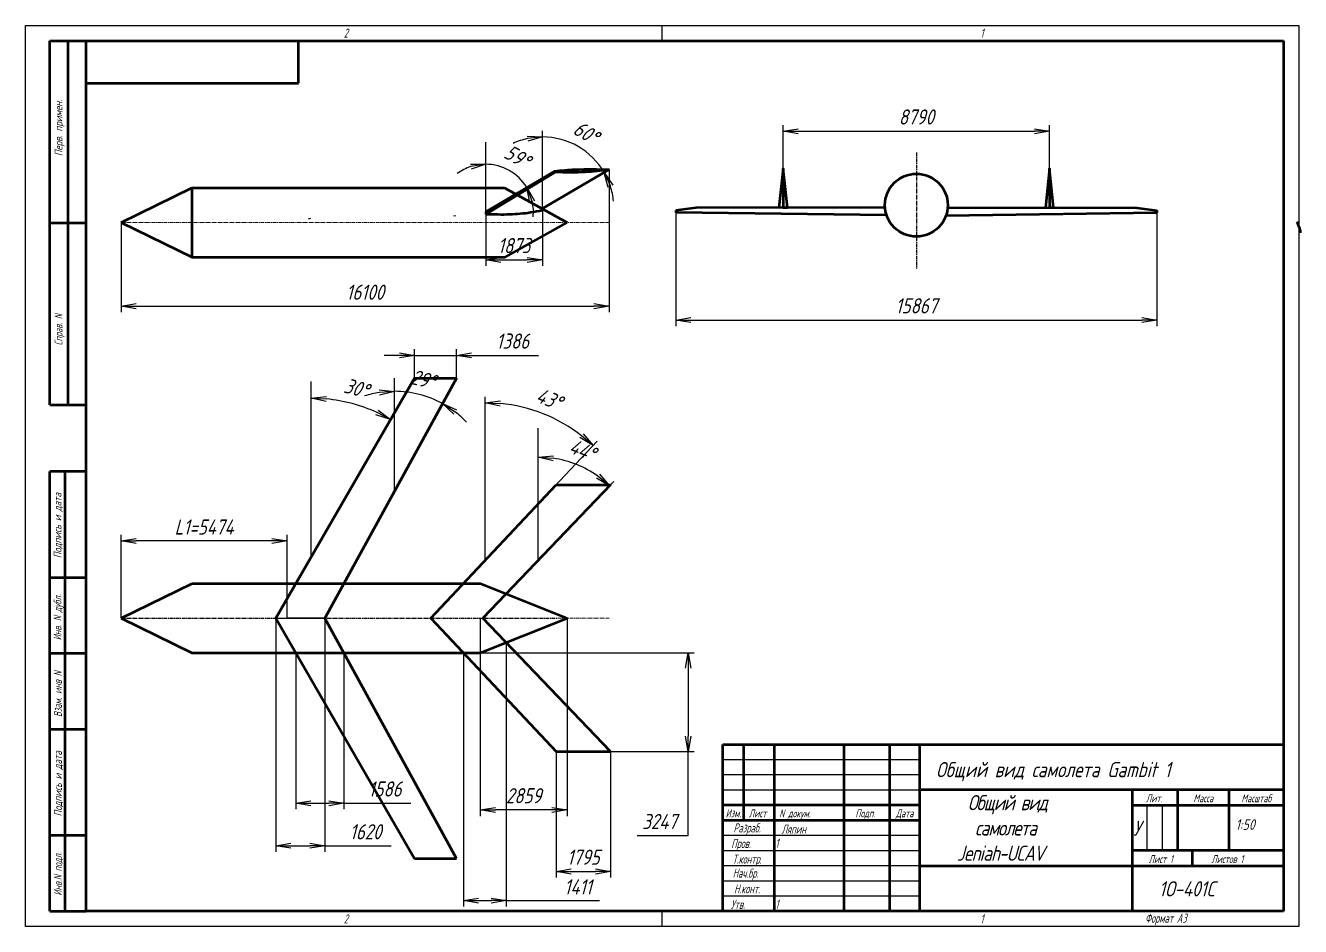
# Model space of a CAD drawing. Header units: millimetres. Extents: x -985956116104 to 1932156, y -552630487266 to 633586.
# Drawn here: x 6785.5 to 7206.1, y 34975.7 to 35272.7 of the extents above; entities that cross this region are included whole.
import ezdxf
from ezdxf.enums import TextEntityAlignment as Align

# ---------------------------------------------------------------- set-up
doc = ezdxf.new("R2010")
doc.units = ezdxf.units.MM
doc.linetypes.add('CENTER', pattern=[2, 1.25, -0.25, 0.25, -0.25])
for name, color, linetype, lineweight in [('_axes (Оси)', 6, 'CENTER', 30), ('_basic (Основной)', 4, 'Continuous', 60), ('_contour (Тонкий)', 7, 'Continuous', 30), ('_remote (Тонкий)', 9, 'Continuous', 30), ('_text (Надписи)', 2, 'Continuous', 30), ('_ОСИ', 6, 'CENTER', 20)]:
    doc.layers.add(name, color=color, linetype=linetype, lineweight=lineweight)
doc.styles.add('ESKD', font='eskd.shx', dxfattribs={"oblique": 15, "height": 5})
doc.dimstyles.new('ESKD', dxfattribs={"dimtxt": 5, "dimasz": 5, "dimexe": 2, "dimexo": 0, "dimgap": 2, "dimtad": 1, "dimtoh": 1, "dimzin": 12, "dimdsep": 46, "dimtxsty": 'ESKD', "dimblk1": 'OPEN', "dimblk2": 'OPEN', "dimsah": 1, "dimcen": 5, "dimclrd": 256, "dimclre": 256, "dimclrt": 2, "dimadec": 0, "dimazin": 0, "dimtfac": 1, "dimtmove": 0, "dimatfit": 3, "dimldrblk": 'OPEN', "dimfxl": 1, "dimtolj": 1, "dimtzin": 12, "dimlwd": -1, "dimlwe": -1, "dimarcsym": 0})

# ---------------------------------------------------------------- blocks, each defined once
blk = doc.blocks.new('_OPEN')
at = {"color": 0, "linetype": 'ByBlock'}
for p, q in [((-1, 0.167), (0, 0)), ((0, 0), (-1, -0.167)), ((0, 0), (-1, 0))]:
    blk.add_line(p, q, dxfattribs=at)
blk = doc.blocks.new('*D313')
at = {"layer": '_contour (Тонкий)', "transparency": 16777216}
for p, q in [((6978.03, 35225.19), (6978.03, 35178.17)), ((6817.03, 35207.76), (6817.03, 35178.17)), ((6822.03, 35180.17), (6973.03, 35180.17))]:
    blk.add_line(p, q, dxfattribs=at)
at = {"layer": 'Defpoints', "color": 0, "transparency": 16777216}
for p in [(6978.03, 35225.19), (6817.03, 35207.76), (6978.03, 35180.17)]:
    blk.add_point(p, dxfattribs=at)
at = {"layer": '_contour (Тонкий)', "transparency": 16777216, "xscale": 5, "yscale": 5, "zscale": 5, "rotation": 180}
blk.add_blockref('_OPEN', (6817.03, 35180.17), dxfattribs=at)
at = {"layer": '_contour (Тонкий)', "transparency": 16777216, "xscale": 5, "yscale": 5, "zscale": 5}
blk.add_blockref('_OPEN', (6978.03, 35180.17), dxfattribs=at)
at = {"layer": '_contour (Тонкий)', "color": 2, "transparency": 16777216, "insert": (6897.53, 35184.77), "char_height": 5, "attachment_point": 5, "style": 'ESKD'}
blk.add_mtext('\\A1;16100', dxfattribs=at)
blk = doc.blocks.new('*D314')
at = {"layer": '_contour (Тонкий)', "transparency": 16777216}
for p, q in [((6956.04, 35211.72), (6956.04, 35193.42)), ((6937.3, 35210.42), (6937.3, 35193.42)), ((6942.3, 35195.42), (6951.04, 35195.42))]:
    blk.add_line(p, q, dxfattribs=at)
at = {"layer": 'Defpoints', "color": 0, "transparency": 16777216}
for p in [(6956.04, 35211.72), (6937.3, 35210.42), (6956.04, 35195.42)]:
    blk.add_point(p, dxfattribs=at)
at = {"layer": '_contour (Тонкий)', "transparency": 16777216, "xscale": 5, "yscale": 5, "zscale": 5, "rotation": 180}
blk.add_blockref('_OPEN', (6937.3, 35195.42), dxfattribs=at)
at = {"layer": '_contour (Тонкий)', "transparency": 16777216, "xscale": 5, "yscale": 5, "zscale": 5}
blk.add_blockref('_OPEN', (6956.04, 35195.42), dxfattribs=at)
at = {"layer": '_contour (Тонкий)', "color": 2, "transparency": 16777216, "insert": (6946.67, 35200.13), "char_height": 5, "attachment_point": 5, "style": 'ESKD'}
blk.add_mtext('\\A1;1873', dxfattribs=at)
blk = doc.blocks.new('*D315')
at = {"layer": '_contour (Тонкий)', "transparency": 16777216}
for p, q in [((7000.03, 35211.01), (7000.03, 35173.6)), ((7158.7, 35211.01), (7158.7, 35173.6)), ((7005.03, 35175.6), (7153.7, 35175.6))]:
    blk.add_line(p, q, dxfattribs=at)
at = {"layer": 'Defpoints', "color": 0, "transparency": 16777216}
for p in [(7000.03, 35211.01), (7158.7, 35211.01), (7158.7, 35175.6)]:
    blk.add_point(p, dxfattribs=at)
at = {"layer": '_contour (Тонкий)', "transparency": 16777216, "xscale": 5, "yscale": 5, "zscale": 5, "rotation": 180}
blk.add_blockref('_OPEN', (7000.03, 35175.6), dxfattribs=at)
at = {"layer": '_contour (Тонкий)', "transparency": 16777216, "xscale": 5, "yscale": 5, "zscale": 5}
blk.add_blockref('_OPEN', (7158.7, 35175.6), dxfattribs=at)
at = {"layer": '_contour (Тонкий)', "color": 2, "transparency": 16777216, "insert": (7079.37, 35180.28), "char_height": 5, "attachment_point": 5, "style": 'ESKD'}
blk.add_mtext('\\A1;15867', dxfattribs=at)
blk = doc.blocks.new('*D316')
at = {"layer": '_contour (Тонкий)', "transparency": 16777216}
for p, q in [((6913.82, 35156.45), (6913.82, 35165.95)), ((6927.68, 35156.45), (6927.68, 35165.95)), ((6908.82, 35163.95), (6903.82, 35163.95)), ((6913.82, 35163.95), (6927.68, 35163.95)), ((6932.68, 35163.95), (6954.73, 35163.95))]:
    blk.add_line(p, q, dxfattribs=at)
at = {"layer": 'Defpoints', "color": 0, "transparency": 16777216}
for p in [(6927.68, 35163.95), (6913.82, 35156.45), (6927.68, 35156.45)]:
    blk.add_point(p, dxfattribs=at)
at = {"layer": '_contour (Тонкий)', "transparency": 16777216, "xscale": 5, "yscale": 5, "zscale": 5}
blk.add_blockref('_OPEN', (6913.82, 35163.95), dxfattribs=at)
at = {"layer": '_contour (Тонкий)', "transparency": 16777216, "xscale": 5, "yscale": 5, "zscale": 5, "rotation": 180}
blk.add_blockref('_OPEN', (6927.68, 35163.95), dxfattribs=at)
at = {"layer": '_contour (Тонкий)', "color": 2, "transparency": 16777216, "insert": (6946.21, 35168.66), "char_height": 5, "attachment_point": 5, "style": 'ESKD'}
blk.add_mtext('\\A1;1386', dxfattribs=at)
blk = doc.blocks.new('*D317')
at = {"layer": '_contour (Тонкий)', "transparency": 16777216}
for p, q in [((6937.31, 35212.01), (6937.31, 35228.97)), ((6937.99, 35211.62), (6952.57, 35220.27))]:
    blk.add_line(p, q, dxfattribs=at)
for start, end in [(108.2726, 126.5453), (30.646, 90), (354.1007, 12.3733)]:
    blk.add_arc((6937.31, 35211.22), 15.74, start, end, dxfattribs=at)
at = {"layer": '_contour (Тонкий)', "transparency": 16777216, "xscale": 5, "yscale": 5, "zscale": 5}
for p, rotation in [((6937.31, 35226.97), 9.136322018668713), ((6950.85, 35219.25), 111.5096560559273)]:
    blk.add_blockref('_OPEN', p, dxfattribs=dict(at, rotation=rotation))
at = {"layer": '_contour (Тонкий)', "color": 2, "transparency": 16777216, "insert": (6947.71, 35229.48), "char_height": 5, "attachment_point": 5, "rotation": 330.323, "style": 'ESKD'}
blk.add_mtext('\\A1;59%%d', dxfattribs=at)
blk = doc.blocks.new('*D318')
at = {"layer": '_contour (Тонкий)', "transparency": 16777216}
for p, q in [((6956.04, 35213.56), (6956.04, 35237.94)), ((6957.06, 35212.97), (6978.12, 35225.24))]:
    blk.add_line(p, q, dxfattribs=at)
for start, end in [(102.1844, 114.3688), (30.2249, 90), (5.8561, 18.0405)]:
    blk.add_arc((6956.04, 35212.38), 23.56, start, end, dxfattribs=at)
at = {"layer": '_contour (Тонкий)', "transparency": 16777216, "xscale": 5, "yscale": 5, "zscale": 5}
for p, rotation in [((6956.04, 35235.94), 6.092197182977388), ((6976.39, 35224.24), 114.132686346912)]:
    blk.add_blockref('_OPEN', p, dxfattribs=dict(at, rotation=rotation))
at = {"layer": '_contour (Тонкий)', "color": 2, "transparency": 16777216, "insert": (6970.4, 35237.37), "char_height": 5, "attachment_point": 5, "rotation": 330.1124, "style": 'ESKD'}
blk.add_mtext('\\A1;60%%d', dxfattribs=at)
blk = doc.blocks.new('*D319')
at = {"layer": '_contour (Тонкий)', "transparency": 16777216}
for p, q in [((6879.71, 35100.07), (6879.71, 35151.83)), ((6881.02, 35099.72), (6906.93, 35144.53))]:
    blk.add_line(p, q, dxfattribs=at)
blk.add_arc((6879.71, 35097.46), 52.38, 65.4351, 84.5284, dxfattribs=at)
at = {"layer": '_contour (Тонкий)', "transparency": 16777216, "xscale": 5, "yscale": 5, "zscale": 5}
for p, rotation in [((6879.71, 35149.83), 177.264192766399), ((6905.93, 35142.8), 332.6992771616618)]:
    blk.add_blockref('_OPEN', p, dxfattribs=dict(at, rotation=rotation))
at = {"layer": '_contour (Тонкий)', "color": 2, "transparency": 16777216, "insert": (6894.65, 35153.16), "char_height": 5, "attachment_point": 5, "rotation": 344.9817, "style": 'ESKD'}
blk.add_mtext('\\A1;30%%d', dxfattribs=at)
blk = doc.blocks.new('*D320')
at = {"layer": '_contour (Тонкий)', "transparency": 16777216}
for p, q in [((6907.24, 35120.84), (6907.24, 35154.09)), ((6908.03, 35120.64), (6924.03, 35149.79))]:
    blk.add_line(p, q, dxfattribs=at)
for start, end in [(98.7166, 107.4331), (61.2482, 90), (43.8151, 52.5316)]:
    blk.add_arc((6907.24, 35119.2), 32.9, start, end, dxfattribs=at)
at = {"layer": '_contour (Тонкий)', "transparency": 16777216, "xscale": 5, "yscale": 5, "zscale": 5}
for p, rotation in [((6907.24, 35152.09), 4.35828310995337), ((6923.07, 35148.04), 146.8899205639641)]:
    blk.add_blockref('_OPEN', p, dxfattribs=dict(at, rotation=rotation))
at = {"layer": '_contour (Тонкий)', "color": 2, "transparency": 16777216, "insert": (6916.69, 35156.07), "char_height": 5, "attachment_point": 5, "rotation": 345.6241, "style": 'ESKD'}
blk.add_mtext('\\A1;29%%d', dxfattribs=at)
blk = doc.blocks.new('*D321')
at = {"layer": '_contour (Тонкий)', "transparency": 16777216}
for p, q in [((6937.15, 35098.99), (6937.15, 35150.33)), ((6938.93, 35098.28), (6974.12, 35135.68))]:
    blk.add_line(p, q, dxfattribs=at)
blk.add_arc((6937.15, 35096.39), 51.94, 52.2611, 84.4824, dxfattribs=at)
at = {"layer": '_contour (Тонкий)', "transparency": 16777216, "xscale": 5, "yscale": 5, "zscale": 5}
for p, rotation in [((6937.15, 35148.33), 177.2412162404068), ((6972.75, 35134.22), 319.5022836392826)]:
    blk.add_blockref('_OPEN', p, dxfattribs=dict(at, rotation=rotation))
at = {"layer": '_contour (Тонкий)', "color": 2, "transparency": 16777216, "insert": (6958.25, 35149.6), "char_height": 5, "attachment_point": 5, "rotation": 338.3717, "style": 'ESKD'}
blk.add_mtext('\\A1;43%%d', dxfattribs=at)
blk = doc.blocks.new('*D322')
at = {"layer": '_contour (Тонкий)', "transparency": 16777216}
for p, q in [((6954.62, 35098.04), (6954.62, 35132.41)), ((6955.8, 35097.57), (6979.58, 35122.38))]:
    blk.add_line(p, q, dxfattribs=at)
blk.add_arc((6954.62, 35096.34), 34.07, 54.64, 81.5832, dxfattribs=at)
at = {"layer": '_contour (Тонкий)', "transparency": 16777216, "xscale": 5, "yscale": 5, "zscale": 5}
for p, rotation in [((6954.62, 35130.41), 175.7916156680175), ((6978.19, 35120.94), 320.4316411085531)]:
    blk.add_blockref('_OPEN', p, dxfattribs=dict(at, rotation=rotation))
at = {"layer": '_contour (Тонкий)', "color": 2, "transparency": 16777216, "insert": (6969.25, 35132.74), "char_height": 5, "attachment_point": 5, "rotation": 338.1116, "style": 'ESKD'}
blk.add_mtext('\\A1;44%%d', dxfattribs=at)
blk = doc.blocks.new('*D323')
at = {"layer": '_contour (Тонкий)', "transparency": 16777216}
for p, q in [((7035.42, 35225.56), (7035.42, 35239.83)), ((7040.42, 35237.83), (7118.32, 35237.83)), ((7123.32, 35225.56), (7123.32, 35239.83))]:
    blk.add_line(p, q, dxfattribs=at)
at = {"layer": 'Defpoints', "color": 0, "transparency": 16777216}
for p in [(7123.32, 35237.83), (7035.42, 35225.56), (7123.32, 35225.56)]:
    blk.add_point(p, dxfattribs=at)
at = {"layer": '_contour (Тонкий)', "transparency": 16777216, "xscale": 5, "yscale": 5, "zscale": 5, "rotation": 180}
blk.add_blockref('_OPEN', (7035.42, 35237.83), dxfattribs=at)
at = {"layer": '_contour (Тонкий)', "transparency": 16777216, "xscale": 5, "yscale": 5, "zscale": 5}
blk.add_blockref('_OPEN', (7123.32, 35237.83), dxfattribs=at)
at = {"layer": '_contour (Тонкий)', "color": 2, "transparency": 16777216, "insert": (7079.37, 35242.54), "char_height": 5, "attachment_point": 5, "style": 'ESKD'}
blk.add_mtext('\\A1;8790', dxfattribs=at)
blk = doc.blocks.new('*D389')
at = {"layer": '_contour (Тонкий)', "transparency": 16777216}
for p, q in [((6868.06, 35077.3), (6868.06, 35000.3)), ((6884.26, 35077.3), (6884.26, 35000.3)), ((6873.06, 35002.3), (6879.26, 35002.3)), ((6884.26, 35002.3), (6906.1, 35002.3))]:
    blk.add_line(p, q, dxfattribs=at)
at = {"layer": 'Defpoints', "color": 0, "transparency": 16777216}
for p in [(6868.06, 35077.3), (6884.26, 35077.3), (6884.26, 35002.3)]:
    blk.add_point(p, dxfattribs=at)
at = {"layer": '_contour (Тонкий)', "transparency": 16777216, "xscale": 5, "yscale": 5, "zscale": 5, "rotation": 180}
blk.add_blockref('_OPEN', (6868.06, 35002.3), dxfattribs=at)
at = {"layer": '_contour (Тонкий)', "transparency": 16777216, "xscale": 5, "yscale": 5, "zscale": 5}
blk.add_blockref('_OPEN', (6884.26, 35002.3), dxfattribs=at)
at = {"layer": '_contour (Тонкий)', "color": 2, "transparency": 16777216, "insert": (6897.68, 35006.91), "char_height": 5, "attachment_point": 5, "style": 'ESKD'}
blk.add_mtext('\\A1;1620', dxfattribs=at)
blk = doc.blocks.new('*D390')
at = {"layer": '_contour (Тонкий)', "transparency": 16777216}
for p, q in [((6874.68, 35065.84), (6874.68, 35014.32)), ((6890.54, 35065.84), (6890.54, 35014.32)), ((6879.68, 35016.32), (6885.54, 35016.32)), ((6890.54, 35016.32), (6912.59, 35016.32))]:
    blk.add_line(p, q, dxfattribs=at)
at = {"layer": 'Defpoints', "color": 0, "transparency": 16777216}
for p in [(6874.68, 35065.84), (6890.54, 35065.84), (6890.54, 35016.32)]:
    blk.add_point(p, dxfattribs=at)
at = {"layer": '_contour (Тонкий)', "transparency": 16777216, "xscale": 5, "yscale": 5, "zscale": 5, "rotation": 180}
blk.add_blockref('_OPEN', (6874.68, 35016.32), dxfattribs=at)
at = {"layer": '_contour (Тонкий)', "transparency": 16777216, "xscale": 5, "yscale": 5, "zscale": 5}
blk.add_blockref('_OPEN', (6890.54, 35016.32), dxfattribs=at)
at = {"layer": '_contour (Тонкий)', "color": 2, "transparency": 16777216, "insert": (6904.07, 35021), "char_height": 5, "attachment_point": 5, "style": 'ESKD'}
blk.add_mtext('\\A1;1586', dxfattribs=at)
blk = doc.blocks.new('*D391')
at = {"layer": '_contour (Тонкий)', "transparency": 16777216}
for p, q in [((6929.97, 35065.84), (7006.09, 35065.84)), ((7004.09, 35060.84), (7004.09, 35038.37)), ((6960.53, 35033.37), (7006.09, 35033.37)), ((7004.09, 35005.66), (7004.09, 35033.37)), ((6987.25, 35005.66), (7004.09, 35005.66))]:
    blk.add_line(p, q, dxfattribs=at)
at = {"layer": 'Defpoints', "color": 0, "transparency": 16777216}
for p in [(6929.97, 35065.84), (6960.53, 35033.37), (7004.09, 35033.37)]:
    blk.add_point(p, dxfattribs=at)
at = {"layer": '_contour (Тонкий)', "transparency": 16777216, "xscale": 5, "yscale": 5, "zscale": 5}
for p, rotation in [((7004.09, 35065.84), 90), ((7004.09, 35033.37), 270)]:
    blk.add_blockref('_OPEN', p, dxfattribs=dict(at, rotation=rotation))
at = {"layer": '_contour (Тонкий)', "color": 2, "transparency": 16777216, "insert": (6994.67, 35010.29), "char_height": 5, "attachment_point": 5, "style": 'ESKD'}
blk.add_mtext('\\A1;3247', dxfattribs=at)
blk = doc.blocks.new('*D392')
at = {"layer": '_contour (Тонкий)', "transparency": 16777216}
for p, q in [((6935.53, 35077.3), (6935.53, 35012.09)), ((6964.13, 35077.3), (6964.13, 35012.09)), ((6959.13, 35014.09), (6940.53, 35014.09))]:
    blk.add_line(p, q, dxfattribs=at)
at = {"layer": 'Defpoints', "color": 0, "transparency": 16777216}
for p in [(6935.53, 35077.3), (6964.13, 35077.3), (6935.53, 35014.09)]:
    blk.add_point(p, dxfattribs=at)
at = {"layer": '_contour (Тонкий)', "transparency": 16777216, "xscale": 5, "yscale": 5, "zscale": 5, "rotation": 180}
blk.add_blockref('_OPEN', (6935.53, 35014.09), dxfattribs=at)
at = {"layer": '_contour (Тонкий)', "transparency": 16777216, "xscale": 5, "yscale": 5, "zscale": 5}
blk.add_blockref('_OPEN', (6964.13, 35014.09), dxfattribs=at)
at = {"layer": '_contour (Тонкий)', "color": 2, "transparency": 16777216, "insert": (6949.83, 35018.8), "char_height": 5, "attachment_point": 5, "style": 'ESKD'}
blk.add_mtext('\\A1;2859', dxfattribs=at)
blk = doc.blocks.new('*D435')
at = {"layer": '_contour (Тонкий)', "transparency": 16777216}
for p, q in [((6960.53, 35033.37), (6960.53, 34991.81)), ((6978.48, 35033.37), (6978.48, 34991.81)), ((6965.53, 34993.81), (6973.48, 34993.81))]:
    blk.add_line(p, q, dxfattribs=at)
at = {"layer": 'Defpoints', "color": 0, "transparency": 16777216}
for p in [(6960.53, 35033.37), (6978.48, 35033.37), (6978.48, 34993.81)]:
    blk.add_point(p, dxfattribs=at)
at = {"layer": '_contour (Тонкий)', "transparency": 16777216, "xscale": 5, "yscale": 5, "zscale": 5, "rotation": 180}
blk.add_blockref('_OPEN', (6960.53, 34993.81), dxfattribs=at)
at = {"layer": '_contour (Тонкий)', "transparency": 16777216, "xscale": 5, "yscale": 5, "zscale": 5}
blk.add_blockref('_OPEN', (6978.48, 34993.81), dxfattribs=at)
at = {"layer": '_contour (Тонкий)', "color": 2, "transparency": 16777216, "insert": (6969.5, 34998.52), "char_height": 5, "attachment_point": 5, "style": 'ESKD'}
blk.add_mtext('\\A1;1795', dxfattribs=at)
blk = doc.blocks.new('*D436')
at = {"layer": '_contour (Тонкий)', "transparency": 16777216}
for p, q in [((6944.08, 35069.27), (6944.08, 34982.23)), ((6929.97, 35065.84), (6929.97, 34982.23)), ((6934.97, 34984.23), (6939.08, 34984.23)), ((6944.08, 34984.23), (6974.9, 34984.23))]:
    blk.add_line(p, q, dxfattribs=at)
at = {"layer": 'Defpoints', "color": 0, "transparency": 16777216}
for p in [(6944.08, 35069.27), (6929.97, 35065.84), (6944.08, 34984.23)]:
    blk.add_point(p, dxfattribs=at)
at = {"layer": '_contour (Тонкий)', "transparency": 16777216, "xscale": 5, "yscale": 5, "zscale": 5, "rotation": 180}
blk.add_blockref('_OPEN', (6929.97, 34984.23), dxfattribs=at)
at = {"layer": '_contour (Тонкий)', "transparency": 16777216, "xscale": 5, "yscale": 5, "zscale": 5}
blk.add_blockref('_OPEN', (6944.08, 34984.23), dxfattribs=at)
at = {"layer": '_contour (Тонкий)', "color": 2, "transparency": 16777216, "insert": (6967.73, 34988.73), "char_height": 5, "attachment_point": 5, "style": 'ESKD'}
blk.add_mtext('\\A1;1411', dxfattribs=at)
blk = doc.blocks.new('*D500')
at = {"layer": '_contour (Тонкий)', "transparency": 16777216}
for p, q in [((6817.05, 35077.33), (6817.05, 35104.77)), ((6866.79, 35102.77), (6822.05, 35102.77)), ((6871.79, 35077.3), (6871.79, 35104.77))]:
    blk.add_line(p, q, dxfattribs=at)
at = {"layer": 'Defpoints', "color": 0, "transparency": 16777216}
for p in [(6817.05, 35102.77), (6817.05, 35077.33), (6871.79, 35077.3)]:
    blk.add_point(p, dxfattribs=at)
at = {"layer": '_contour (Тонкий)', "transparency": 16777216, "xscale": 5, "yscale": 5, "zscale": 5, "rotation": 180}
blk.add_blockref('_OPEN', (6817.05, 35102.77), dxfattribs=at)
at = {"layer": '_contour (Тонкий)', "transparency": 16777216, "xscale": 5, "yscale": 5, "zscale": 5}
blk.add_blockref('_OPEN', (6871.79, 35102.77), dxfattribs=at)
at = {"layer": '_contour (Тонкий)', "color": 2, "transparency": 16777216, "insert": (6844.42, 35107.37), "char_height": 5, "attachment_point": 5, "style": 'ESKD'}
blk.add_mtext('\\A1;L1=5474', dxfattribs=at)

msp = doc.modelspace()

# ---------------------------------------------------------------- linework, layer by layer
at = {"layer": '_axes (Оси)', "transparency": 33554687}
for p, q in [((7079.368, 35230.81), (7079.368, 35192.55)), ((6817.029, 35077.302), (6960.721, 35077.302))]:
    msp.add_line(p, q, dxfattribs=at)
at = {"layer": '_basic (Основной)', "transparency": 33554687}
for p, q in [((6793.504, 35267.687), (6805.504, 35267.687)), ((6793.504, 35147.687), (6793.504, 35267.687)), ((6799.504, 35267.687), (6799.504, 35147.687)), ((6805.504, 34980.687), (6805.504, 35267.687)), ((6805.504, 35267.687), (7200.504, 35267.687)), ((6875.504, 35253.687), (6875.504, 35267.687)), ((7200.504, 35267.687), (7200.504, 34980.687)), ((6805.504, 35253.687), (6875.504, 35253.687)), ((6960.262, 35224.344), (6937.304, 35210.477)), ((6937.308, 35211.221), (6960.091, 35224.719)), ((6978.032, 35225.193), (6956.023, 35212.37)), ((6960.262, 35224.344), (6960.053, 35224.697)), ((7035.418, 35225.562), (7035.418, 35224.587)), ((7123.318, 35225.562), (7123.318, 35224.587)), ((6817.029, 35207.756), (6840.329, 35219.227)), ((6840.329, 35219.227), (6840.329, 35196.284)), ((6840.329, 35219.227), (6943.459, 35219.227)), ((6943.459, 35219.227), (6964.165, 35207.756)), ((6937.308, 35211.221), (6937.304, 35210.477)), ((6956.023, 35212.37), (6956.038, 35211.725)), ((6956.038, 35212.379), (6956.038, 35212.379)), ((6956.038, 35212.379), (6956.038, 35212.379)), ((7006.67, 35212.642), (7000.033, 35211.669)), ((7000.033, 35211.669), (7000.033, 35211.006)), ((7069.035, 35212.694), (7006.67, 35212.642)), ((7089.701, 35212.686), (7152.066, 35212.642)), ((7152.066, 35212.642), (7158.703, 35211.669)), ((7158.703, 35211.669), (7158.703, 35211.006)), ((6793.504, 35207.687), (6805.504, 35207.687)), ((6817.029, 35207.756), (6840.464, 35196.284)), ((6879.306, 35208.9), (6879.173, 35209.193)), ((6927.059, 35210.107), (6927.064, 35209.88)), ((6943.694, 35196.284), (6964.165, 35207.756)), ((7069.549, 35210.145), (7000.033, 35211.006)), ((7089.142, 35210.015), (7158.703, 35211.006)), ((6840.464, 35196.284), (6943.694, 35196.284)), ((6868.055, 35077.302), (6913.82, 35156.451)), ((6927.683, 35156.451), (6884.257, 35077.302)), ((6913.82, 35156.451), (6927.683, 35156.451)), ((6793.504, 35147.687), (6805.504, 35147.687)), ((6805.504, 35125.687), (6793.504, 35125.687)), ((6793.504, 34980.687), (6793.504, 35125.687)), ((6798.504, 35125.687), (6798.504, 34980.687)), ((6919.191, 35077.302), (6960.527, 35121.233)), ((6978.479, 35121.233), (6936.384, 35077.302)), ((6960.527, 35121.233), (6978.479, 35121.233)), ((6793.504, 35090.687), (6805.504, 35090.687)), ((6817.022, 35077.315), (6840.516, 35088.786)), ((6840.516, 35088.786), (6935.576, 35088.786)), ((6935.576, 35088.786), (6964.158, 35077.315)), ((6817.022, 35077.315), (6840.322, 35065.843)), ((6868.055, 35077.302), (6913.82, 34998.152)), ((6871.788, 35077.302), (6871.788, 35077.302)), ((6871.788, 35077.302), (6871.788, 35077.302)), ((6927.683, 34998.152), (6884.257, 35077.302)), ((6919.191, 35077.302), (6960.527, 35033.37)), ((6935.535, 35065.843), (6964.158, 35077.315)), ((6978.479, 35033.37), (6936.384, 35077.302)), ((6805.504, 35065.687), (6793.504, 35065.687)), ((6840.322, 35065.843), (6935.535, 35065.843)), ((6793.504, 35040.687), (6805.504, 35040.687)), ((7080.504, 34980.687), (7080.504, 35035.687)), ((6960.527, 35033.37), (6978.479, 35033.37)), ((6805.504, 35005.687), (6793.504, 35005.687)), ((6913.82, 34998.152), (6927.683, 34998.152)), ((6793.504, 34980.687), (6805.504, 34980.687)), ((7200.504, 34980.687), (6805.504, 34980.687))]:
    msp.add_line(p, q, dxfattribs=at)
at = {"layer": '_basic (Основной)', "linetype": 'Continuous', "transparency": 33554687}
for p, q in [((7015.504, 35035.687), (7200.504, 35035.687)), ((7015.504, 34980.687), (7015.504, 35035.687)), ((7022.504, 35010.687), (7022.504, 35035.687)), ((7032.504, 35035.687), (7032.504, 34980.687)), ((7055.504, 34980.687), (7055.504, 35035.687)), ((7070.504, 35035.687), (7070.504, 34980.687)), ((7200.504, 35020.687), (7080.504, 35020.687)), ((7150.504, 35020.687), (7150.504, 34980.687)), ((7165.504, 35020.687), (7165.504, 35000.687)), ((7182.504, 35000.687), (7182.504, 35020.687)), ((7080.504, 35015.687), (7015.504, 35015.687)), ((7150.504, 35015.687), (7200.504, 35015.687)), ((7015.504, 35010.687), (7080.504, 35010.687)), ((7200.504, 35000.687), (7150.504, 35000.687)), ((7170.504, 34995.687), (7170.504, 35000.687)), ((7080.504, 34995.687), (7200.504, 34995.687))]:
    msp.add_line(p, q, dxfattribs=at)
at = {"layer": '_basic (Основной)', "transparency": 33554687}
for points in [[(7035.418, 35225.562), (7035.418, 35212.666), (7036.861, 35212.666), (7035.418, 35225.562), (7033.979, 35212.666)], [(7123.318, 35225.562), (7123.318, 35212.662), (7124.621, 35212.662), (7123.318, 35225.562), (7122.007, 35212.662)]]:
    msp.add_lwpolyline(points, dxfattribs=at)
msp.add_circle((7079.368, 35213.454), 10.361, dxfattribs=at)
for points, start_tangent, end_tangent in [([(6960.053, 35224.697), (6966.832, 35225.221), (6978.032, 35225.193)], (0.0132861, 0.0012299), (0.0133457, -0.0003648)), ([(6978.032, 35225.193), (6970.175, 35224.357), (6960.262, 35224.344)], (-0.013242, -0.0017185), (-0.0133541, 0.0003692)), ([(6956.038, 35211.725), (6952.092, 35211.004), (6945.283, 35210.375), (6937.303, 35210.418)], (-0.013087, -0.0025685), (-0.0133349, 0.0003429)), ([(7206.059, 35204.396), (7206.079, 35204.86), (7205.856, 35205.786), (7204.911, 35208.017)], (0.0011485, 0.0133668), (-0.0055144, 0.0120654))]:
    msp.add_spline(points, degree=3, dxfattribs=dict(at, start_tangent=start_tangent, end_tangent=end_tangent))
at = {"layer": '_contour (Тонкий)', "transparency": 33554687}
for p, q in [((6785.504, 34975.687), (6785.504, 35272.687)), ((6785.504, 35272.687), (7205.504, 35272.687)), ((6995.504, 35267.687), (6995.504, 35272.687)), ((7205.504, 35272.687), (7205.504, 34975.687)), ((6956.038, 35212.379), (6956.038, 35237.552)), ((6937.308, 35211.221), (6937.308, 35234.196)), ((6907.243, 35119.197), (6907.243, 35156.49)), ((6879.708, 35097.456), (6879.708, 35155.308)), ((6954.624, 35096.338), (6954.624, 35139.944)), ((6937.154, 35096.393), (6937.154, 35136.398)), ((6868.055, 35077.302), (6884.264, 35077.315)), ((6876.16, 35077.308), (6871.788, 35077.302)), ((6884.264, 35077.315), (6876.16, 35077.308)), ((6995.504, 34975.687), (6995.504, 34980.687)), ((7205.504, 34975.687), (6785.504, 34975.687))]:
    msp.add_line(p, q, dxfattribs=at)
at = {"layer": '_remote (Тонкий)', "linetype": 'Continuous', "transparency": 33554687}
for p, q in [((7015.504, 35030.687), (7080.504, 35030.687)), ((7080.504, 35025.687), (7015.504, 35025.687)), ((7015.504, 35020.687), (7080.504, 35020.687)), ((7080.504, 35005.687), (7015.504, 35005.687)), ((7015.504, 35000.687), (7080.504, 35000.687)), ((7080.504, 34995.687), (7015.504, 34995.687)), ((7015.504, 34990.687), (7080.504, 34990.687)), ((7080.504, 34985.687), (7015.504, 34985.687))]:
    msp.add_line(p, q, dxfattribs=at)
at = {"layer": '_remote (Тонкий)', "transparency": 33554687}
for p, q in [((7155.504, 35000.687), (7155.504, 35015.687)), ((7160.504, 35015.687), (7160.504, 35000.687))]:
    msp.add_line(p, q, dxfattribs=at)
at = {"layer": '_ОСИ', "transparency": 33554687}
for p, q in [((6817.029, 35207.756), (6978.032, 35207.756)), ((6817.022, 35077.315), (6978.025, 35077.315))]:
    msp.add_line(p, q, dxfattribs=at)

# ---------------------------------------------------------------- texts
at = {"layer": '_basic (Основной)', "color": 30, "transparency": 33554687, "style": 'ESKD', "oblique": 15}
msp.add_text('Общий вид самолета Gambit 1', height=5, dxfattribs=at).set_placement((7085.864, 35024.901))
at = {"layer": '_contour (Тонкий)', "color": 2, "transparency": 33554687, "insert": (7080.504, 35019.011), "char_height": 5, "attachment_point": 1, "style": 'ESKD'}
msp.add_mtext_dynamic_manual_height_columns('\\pi15.82436;{\\T0.9;Общий вид\\P\\pi18.22485;самолета \\P\\pi12.27308;Jeniah-UCAV}', width=70.09073, gutter_width=12.5, heights=[25.222], dxfattribs=at)
at = {"layer": '_text (Надписи)', "transparency": 33554687, "style": 'ESKD', "oblique": 15, "width": 0.8}
for s, height, p in [('2', 3, (6890.504, 35268.687)), ('1', 3, (7100.504, 35268.687)), ('N докум.', 2.6, (7034.137, 35011.673)), ('Ляпин', 3, (7034.904, 35006.29)), ('1', 3, (7032.874, 35001.633)), ('1', 3, (7032.874, 34981.564)), ('Формат А3', 3, (7154.816, 34976.929)), ('2', 3, (6890.504, 34976.687)), ('1', 3, (7100.504, 34976.687))]:
    msp.add_text(s, height=height, dxfattribs=at).set_placement(p)
at = {"layer": '_text (Надписи)', "transparency": 33554687, "style": 'ESKD', "oblique": 15}
for s, p in [('Перв. примен.', (6797.708, 35238.882)), ('Подпись и дата', (6797.378, 35107.835)), ('Подпись и дата', (6797.511, 35022.725))]:
    msp.add_text(s, height=2.6, rotation=90, dxfattribs=at).set_placement(p, align=Align.CENTER)
at = {"layer": '_text (Надписи)', "transparency": 33554687, "style": 'ESKD', "oblique": 15, "width": 0.8}
for s, p in [('Справ. N', (6797.705, 35172.378)), ('Инв. N дубл.', (6797.371, 35077.582)), ('Взам. инв N', (6797.497, 35052.265)), ('Инв.N подл.', (6797.489, 34992.983))]:
    msp.add_text(s, height=2.6, rotation=90, dxfattribs=at).set_placement(p, align=Align.CENTER)
for s, height, p in [('Лит.', 2.6, (7157.794, 35016.644)), ('Масса', 2.6, (7174.017, 35016.644)), ('Масштаб', 2.6, (7191.515, 35016.644)), ('Изм.', 2.6, (7019.004, 35011.687)), ('Лист', 2.6, (7027.004, 35011.687)), ('Подп.', 2.6, (7062.504, 35011.687)), ('Дата', 2.6, (7075.504, 35011.687)), ('Разраб.', 3, (7023.504, 35006.687)), ('Пров.', 3, (7021.504, 35001.544)), ('Т.контр.', 3, (7023.504, 34996.402)), ('Лист 1', 2.6, (7159.991, 34996.615)), ('Листов 1', 2.6, (7181.965, 34996.615)), ('Hач.бр.', 3, (7023.004, 34991.759)), ('H.конт.', 3, (7023.504, 34986.616)), ('Утв.', 3, (7020.504, 34981.473))]:
    msp.add_text(s, height=height, dxfattribs=at).set_placement(p, align=Align.CENTER)
at = {"layer": '_text (Надписи)', "transparency": 33554687, "attachment_point": 1, "style": 'ESKD'}
for s, heights, insert, char_height in [('У', [0], (7150.932, 35010.572), 5), ('1:50', [3.5], (7184.66, 35011.03), 3.5)]:
    msp.add_mtext_dynamic_manual_height_columns(s, width=10.69599, gutter_width=25, heights=heights, dxfattribs=dict(at, insert=insert, char_height=char_height))
at = {"layer": '_text (Надписи)', "transparency": 33554687, "insert": (7150.504, 34990.604), "char_height": 5, "width": 50.53786, "attachment_point": 1, "line_spacing_factor": 0.857143, "style": 'ESKD'}
msp.add_mtext('\\pi8.87226;1О-401С', dxfattribs=at)

# ---------------------------------------------------------------- dimensions: what is measured, and where the dimension line sits
at = {"layer": '_contour (Тонкий)', "transparency": 33554687}
for base, p1, p2, text, picture, middle in [((7123.318, 35237.831), (7035.418, 35225.562), (7123.318, 35225.562), '8790', '*D323', (7079.368, 35242.538)), ((6978.032, 35180.166), (6817.029, 35207.756), (6978.032, 35225.193), '16100', '*D313', (6897.53, 35184.769)), ((6956.038, 35195.418), (6937.303, 35210.418), (6956.038, 35211.725), '1873', '*D314', (6946.671, 35200.125)), ((7158.703, 35175.597), (7000.033, 35211.006), (7158.703, 35211.006), '15867', '*D315', (7079.368, 35180.278)), ((6927.683, 35163.951), (6913.82, 35156.451), (6927.683, 35156.451), '1386', '*D316', (6946.207, 35168.658)), ((6817.048, 35102.769), (6871.788, 35077.302), (6817.048, 35077.327), 'L1=5474', '*D500', (6844.418, 35107.372)), ((6884.257, 35002.302), (6868.055, 35077.302), (6884.257, 35077.302), '1620', '*D389', (6897.677, 35006.905)), ((6935.535, 35014.094), (6964.126, 35077.302), (6935.535, 35077.302), '2859', '*D392', (6949.83, 35018.801)), ((6890.544, 35016.319), (6874.68, 35065.843), (6890.544, 35065.843), '1586', '*D390', (6904.067, 35021)), ((6978.479, 34993.809), (6960.527, 35033.37), (6978.479, 35033.37), '1795', '*D435', (6969.503, 34998.516))]:
    dim = msp.add_linear_dim(base=base, p1=p1, p2=p2, text=text, dimstyle='ESKD', dxfattribs=at)
    dim.commit()
    dim.dimension.update_dxf_attribs({"geometry": picture, "text_midpoint": middle})
for base, center, p1, p2, picture, middle in [((6971.132, 35230.464), (6956.038, 35212.379), (6956.038, 35213.557), (6957.055, 35212.972), '*D318', (6970.402, 35237.372)), ((6947.337, 35223.357), (6937.308, 35211.221), (6937.985, 35211.622), (6937.308, 35212.008), '*D317', (6947.712, 35229.479)), ((6897.643, 35146.666), (6879.708, 35097.456), (6881.019, 35099.723), (6879.708, 35100.074), '*D319', (6894.653, 35153.159)), ((6918.045, 35150.271), (6907.243, 35119.197), (6907.243, 35120.842), (6908.035, 35120.639), '*D320', (6916.694, 35156.07)), ((6962.207, 35141.893), (6937.154, 35096.393), (6938.934, 35098.284), (6937.154, 35098.99), '*D321', (6958.251, 35149.601)), ((6971.236, 35126.08), (6954.624, 35096.338), (6954.624, 35098.041), (6955.803, 35097.568), '*D322', (6969.251, 35132.744))]:
    dim = msp.add_angular_dim_3p(base=base, center=center, p1=p1, p2=p2, dimstyle='ESKD', dxfattribs=at)
    dim.commit()
    dim.dimension.update_dxf_attribs({"geometry": picture, "text_midpoint": middle})
dim = msp.add_linear_dim(base=(6944.081, 34984.225), p1=(6929.972, 35065.843), p2=(6944.081, 35069.268), text='1411', dimstyle='ESKD', dxfattribs=at)
dim.commit()
dim.dimension.update_dxf_attribs({"geometry": '*D436', "text_midpoint": (6967.733, 34984.225), "dimtype": 160})
dim = msp.add_linear_dim(base=(7004.094, 35033.37), p1=(6929.972, 35065.843), p2=(6960.527, 35033.37), angle=90, text='3247', dimstyle='ESKD', dxfattribs=at)
dim.commit()
dim.dimension.update_dxf_attribs({"geometry": '*D391', "text_midpoint": (6994.674, 35005.661), "dimtype": 160})

doc.saveas('drawing.dxf')
